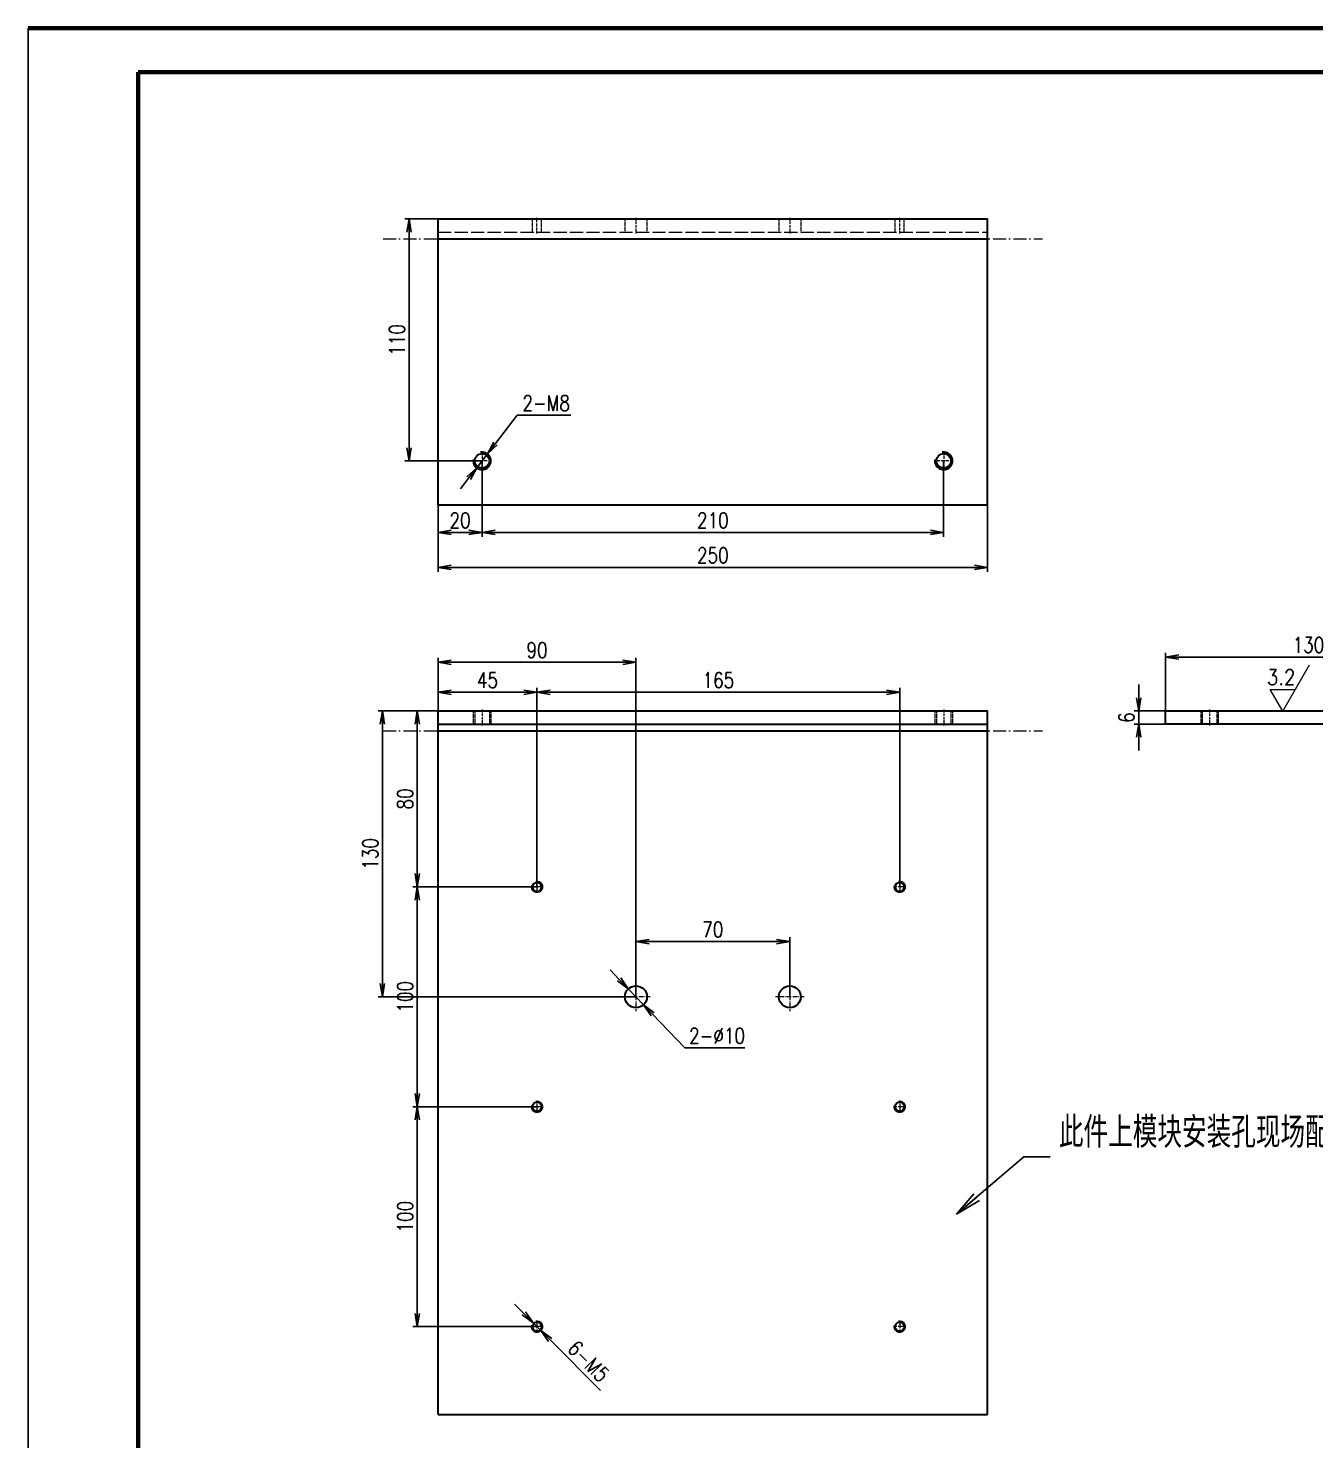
# Model space of a CAD drawing. Header units: millimetres. Extents: x 1333 to 104182, y -62926 to -5704.
# Drawn here: x 49846 to 50432, y -62370 to -61728 of the extents above; entities that cross this region are included whole.
import ezdxf
from ezdxf.enums import TextEntityAlignment as Align

# ---------------------------------------------------------------- set-up
doc = ezdxf.new("R2010")
doc.units = ezdxf.units.MM
doc.header["$LTSCALE"] = 0.5
doc.linetypes.add('DASHDOT', pattern=[18.5, 12, -3, 0.5, -3])
doc.linetypes.add('DASHED', pattern=[15, 12, -3])
for name, color, linetype in [('08', 1, 'Continuous'), ('11', 3, 'Continuous'), ('7标注层', 4, 'Continuous'), ('DIM', 7, 'Continuous')]:
    doc.layers.add(name, color=color, linetype=linetype)
doc.styles.add('KAI', font='simplex.shx', dxfattribs={"width": 0.8, "bigfont": 'extfont.shx'})
doc.styles.get("Standard").update_dxf_attribs({"font": 'simplex.shx'})
doc.dimstyles.new('KAI-2', dxfattribs={"dimscale": 2, "dimtxt": 3.5, "dimasz": 3, "dimexe": 1, "dimexo": 0, "dimgap": 1, "dimtad": 1, "dimtoh": 1, "dimdsep": 46, "dimtxsty": 'KAI', "dimblk1": 'OPEN', "dimblk2": 'OPEN', "dimsah": 1, "dimcen": 0, "dimclrd": 7, "dimclre": 7, "dimclrt": 140, "dimazin": 2, "dimtfac": 0.7, "dimtix": 1, "dimtmove": 1, "dimatfit": 3, "dimldrblk": 'OPEN', "dimfxl": 0, "dimtvp": 1, "dimtolj": 2, "dimarcsym": 0})
doc.dimstyles.new('KAI-4', dxfattribs={"dimscale": 4, "dimtxt": 3.5, "dimasz": 3, "dimexe": 1, "dimexo": 0, "dimgap": 1, "dimtad": 1, "dimdsep": 46, "dimtxsty": 'KAI', "dimblk1": 'OPEN', "dimblk2": 'OPEN', "dimsah": 1, "dimcen": 0, "dimclrd": 7, "dimclre": 7, "dimclrt": 140, "dimazin": 2, "dimtfac": 0.7, "dimtix": 1, "dimtmove": 1, "dimatfit": 3, "dimldrblk": 'OPEN', "dimfxl": 0, "dimtvp": 1, "dimtolj": 2, "dimarcsym": 0})

# ---------------------------------------------------------------- blocks, each defined once
blk = doc.blocks.new('_Open')
at = {"color": 0, "linetype": 'ByBlock', "lineweight": -2}
for p, q in [((-1, 0.167), (0, 0)), ((-1, -0.167), (0, 0)), ((0, 0), (-1, 0))]:
    blk.add_line(p, q, dxfattribs=at)
blk = doc.blocks.new('*D45')
at = {"layer": '7标注层', "color": 7, "lineweight": -2, "transparency": 16777216}
for p, q in [((50351.12, -62032.01), (50351.12, -62026.01)), ((50363.34, -62038.01), (50349.12, -62038.01)), ((50351.12, -62044.01), (50351.12, -62038.01)), ((50363.34, -62044.01), (50349.12, -62044.01)), ((50351.12, -62050.01), (50351.12, -62056.01))]:
    blk.add_line(p, q, dxfattribs=at)
at = {"layer": 'Defpoints', "color": 0, "transparency": 16777216}
for p in [(50351.12, -62038.01), (50363.34, -62038.01), (50363.34, -62044.01)]:
    blk.add_point(p, dxfattribs=at)
at = {"layer": '7标注层', "color": 7, "lineweight": -2, "transparency": 16777216, "xscale": 6, "yscale": 6, "zscale": 6}
for p, rotation in [((50351.12, -62038.01), 270), ((50351.12, -62044.01), 90)]:
    blk.add_blockref('_Open', p, dxfattribs=dict(at, rotation=rotation))
at = {"layer": '7标注层', "color": 140, "transparency": 16777216, "insert": (50345.62, -62041.01), "char_height": 7, "attachment_point": 5, "rotation": 90, "style": 'KAI'}
blk.add_mtext('\\A2;6', dxfattribs=at)
blk = doc.blocks.new('*D48')
at = {"layer": '7标注层', "color": 7, "lineweight": -2, "transparency": 16777216}
for p, q in [((50363.34, -62038.01), (50363.34, -62011.53)), ((50369.34, -62013.53), (50487.34, -62013.53)), ((50493.34, -62047.01), (50493.34, -62011.53))]:
    blk.add_line(p, q, dxfattribs=at)
at = {"layer": 'Defpoints', "color": 0, "transparency": 16777216}
for p in [(50493.34, -62013.53), (50363.34, -62038.01), (50493.34, -62047.01)]:
    blk.add_point(p, dxfattribs=at)
at = {"layer": '7标注层', "color": 7, "lineweight": -2, "transparency": 16777216, "xscale": 6, "yscale": 6, "zscale": 6, "rotation": 180}
blk.add_blockref('_Open', (50363.34, -62013.53), dxfattribs=at)
at = {"layer": '7标注层', "color": 7, "lineweight": -2, "transparency": 16777216, "xscale": 6, "yscale": 6, "zscale": 6}
blk.add_blockref('_Open', (50493.34, -62013.53), dxfattribs=at)
at = {"layer": '7标注层', "color": 140, "transparency": 16777216, "insert": (50428.34, -62008.03), "char_height": 7, "attachment_point": 5, "style": 'KAI'}
blk.add_mtext('\\A2;130', dxfattribs=at)
blk = doc.blocks.new('*D50')
at = {"layer": '7标注层', "color": 7, "lineweight": -2, "transparency": 16777216}
for p, q in [((50032.41, -61944.3), (50032.41, -61974.76)), ((50282.41, -61944.3), (50282.41, -61974.76)), ((50038.41, -61972.76), (50276.41, -61972.76))]:
    blk.add_line(p, q, dxfattribs=at)
at = {"layer": 'Defpoints', "color": 0, "transparency": 16777216}
for p in [(50032.41, -61944.3), (50282.41, -61944.3), (50282.41, -61972.76)]:
    blk.add_point(p, dxfattribs=at)
at = {"layer": '7标注层', "color": 7, "lineweight": -2, "transparency": 16777216, "xscale": 6, "yscale": 6, "zscale": 6, "rotation": 180}
blk.add_blockref('_Open', (50032.41, -61972.76), dxfattribs=at)
at = {"layer": '7标注层', "color": 7, "lineweight": -2, "transparency": 16777216, "xscale": 6, "yscale": 6, "zscale": 6}
blk.add_blockref('_Open', (50282.41, -61972.76), dxfattribs=at)
at = {"layer": '7标注层', "color": 140, "transparency": 16777216, "insert": (50157.41, -61967.26), "char_height": 7, "attachment_point": 5, "style": 'KAI'}
blk.add_mtext('\\A2;250', dxfattribs=at)
blk = doc.blocks.new('*D51')
at = {"layer": '7标注层', "color": 7, "lineweight": -2, "transparency": 16777216}
for p, q in [((50032.41, -61814.3), (50017.23, -61814.3)), ((50019.23, -61918.3), (50019.23, -61820.3)), ((50052.41, -61924.3), (50017.23, -61924.3))]:
    blk.add_line(p, q, dxfattribs=at)
at = {"layer": 'Defpoints', "color": 0, "transparency": 16777216}
for p in [(50019.23, -61814.3), (50032.41, -61814.3), (50052.41, -61924.3)]:
    blk.add_point(p, dxfattribs=at)
at = {"layer": '7标注层', "color": 7, "lineweight": -2, "transparency": 16777216, "xscale": 6, "yscale": 6, "zscale": 6}
for p, rotation in [((50019.23, -61814.3), 90), ((50019.23, -61924.3), 270)]:
    blk.add_blockref('_Open', p, dxfattribs=dict(at, rotation=rotation))
at = {"layer": '7标注层', "color": 140, "transparency": 16777216, "insert": (50013.73, -61869.3), "char_height": 7, "attachment_point": 5, "rotation": 90, "style": 'KAI'}
blk.add_mtext('\\A2;110', dxfattribs=at)
blk = doc.blocks.new('*D52')
at = {"layer": '7标注层', "color": 7, "lineweight": -2, "transparency": 16777216}
for p, q in [((50052.41, -61924.3), (50052.41, -61958.85)), ((50032.41, -61944.3), (50032.41, -61958.85)), ((50046.41, -61956.85), (50038.41, -61956.85))]:
    blk.add_line(p, q, dxfattribs=at)
at = {"layer": 'Defpoints', "color": 0, "transparency": 16777216}
for p in [(50052.41, -61924.3), (50032.41, -61944.3), (50032.41, -61956.85)]:
    blk.add_point(p, dxfattribs=at)
at = {"layer": '7标注层', "color": 7, "lineweight": -2, "transparency": 16777216, "xscale": 6, "yscale": 6, "zscale": 6, "rotation": 180}
blk.add_blockref('_Open', (50032.41, -61956.85), dxfattribs=at)
at = {"layer": '7标注层', "color": 7, "lineweight": -2, "transparency": 16777216, "xscale": 6, "yscale": 6, "zscale": 6}
blk.add_blockref('_Open', (50052.41, -61956.85), dxfattribs=at)
at = {"layer": '7标注层', "color": 140, "transparency": 16777216, "insert": (50042.41, -61951.35), "char_height": 7, "attachment_point": 5, "style": 'KAI'}
blk.add_mtext('\\A2;20', dxfattribs=at)
blk = doc.blocks.new('*D53')
at = {"layer": '7标注层', "color": 7, "lineweight": -2, "transparency": 16777216}
for p, q in [((50052.41, -61924.3), (50052.41, -61958.85)), ((50262.41, -61924.3), (50262.41, -61958.85)), ((50058.41, -61956.85), (50256.41, -61956.85))]:
    blk.add_line(p, q, dxfattribs=at)
at = {"layer": 'Defpoints', "color": 0, "transparency": 16777216}
for p in [(50052.41, -61924.3), (50262.41, -61924.3), (50262.41, -61956.85)]:
    blk.add_point(p, dxfattribs=at)
at = {"layer": '7标注层', "color": 7, "lineweight": -2, "transparency": 16777216, "xscale": 6, "yscale": 6, "zscale": 6, "rotation": 180}
blk.add_blockref('_Open', (50052.41, -61956.85), dxfattribs=at)
at = {"layer": '7标注层', "color": 7, "lineweight": -2, "transparency": 16777216, "xscale": 6, "yscale": 6, "zscale": 6}
blk.add_blockref('_Open', (50262.41, -61956.85), dxfattribs=at)
at = {"layer": '7标注层', "color": 140, "transparency": 16777216, "insert": (50157.41, -61951.35), "char_height": 7, "attachment_point": 5, "style": 'KAI'}
blk.add_mtext('\\A2;210', dxfattribs=at)
blk = doc.blocks.new('*D54')
at = {"layer": '7标注层', "color": 7, "lineweight": -2, "transparency": 16777216}
for p, q in [((50032.41, -62038.01), (50032.41, -62013.87)), ((50116.41, -62015.87), (50038.41, -62015.87)), ((50122.41, -62168.01), (50122.41, -62013.87))]:
    blk.add_line(p, q, dxfattribs=at)
at = {"layer": 'Defpoints', "color": 0, "transparency": 16777216}
for p in [(50032.41, -62015.87), (50032.41, -62038.01), (50122.41, -62168.01)]:
    blk.add_point(p, dxfattribs=at)
at = {"layer": '7标注层', "color": 7, "lineweight": -2, "transparency": 16777216, "xscale": 6, "yscale": 6, "zscale": 6, "rotation": 180}
blk.add_blockref('_Open', (50032.41, -62015.87), dxfattribs=at)
at = {"layer": '7标注层', "color": 7, "lineweight": -2, "transparency": 16777216, "xscale": 6, "yscale": 6, "zscale": 6}
blk.add_blockref('_Open', (50122.41, -62015.87), dxfattribs=at)
at = {"layer": '7标注层', "color": 140, "transparency": 16777216, "insert": (50077.41, -62010.37), "char_height": 7, "attachment_point": 5, "style": 'KAI'}
blk.add_mtext('\\A2;90', dxfattribs=at)
blk = doc.blocks.new('*D55')
at = {"layer": '7标注层', "color": 7, "lineweight": -2, "transparency": 16777216}
for p, q in [((50032.41, -62038.01), (50005.1, -62038.01)), ((50007.1, -62162.01), (50007.1, -62044.01)), ((50122.41, -62168.01), (50005.1, -62168.01))]:
    blk.add_line(p, q, dxfattribs=at)
at = {"layer": 'Defpoints', "color": 0, "transparency": 16777216}
for p in [(50007.1, -62038.01), (50032.41, -62038.01), (50122.41, -62168.01)]:
    blk.add_point(p, dxfattribs=at)
at = {"layer": '7标注层', "color": 7, "lineweight": -2, "transparency": 16777216, "xscale": 6, "yscale": 6, "zscale": 6}
for p, rotation in [((50007.1, -62038.01), 90), ((50007.1, -62168.01), 270)]:
    blk.add_blockref('_Open', p, dxfattribs=dict(at, rotation=rotation))
at = {"layer": '7标注层', "color": 140, "transparency": 16777216, "insert": (50001.6, -62103.01), "char_height": 7, "attachment_point": 5, "rotation": 90, "style": 'KAI'}
blk.add_mtext('\\A2;130', dxfattribs=at)
blk = doc.blocks.new('*D56')
at = {"layer": '7标注层', "color": 7, "lineweight": -2, "transparency": 16777216}
for p, q in [((50122.41, -62168.01), (50122.41, -62140.91)), ((50128.41, -62142.91), (50186.41, -62142.91)), ((50192.41, -62168.01), (50192.41, -62140.91))]:
    blk.add_line(p, q, dxfattribs=at)
at = {"layer": 'Defpoints', "color": 0, "transparency": 16777216}
for p in [(50192.41, -62142.91), (50122.41, -62168.01), (50192.41, -62168.01)]:
    blk.add_point(p, dxfattribs=at)
at = {"layer": '7标注层', "color": 7, "lineweight": -2, "transparency": 16777216, "xscale": 6, "yscale": 6, "zscale": 6, "rotation": 180}
blk.add_blockref('_Open', (50122.41, -62142.91), dxfattribs=at)
at = {"layer": '7标注层', "color": 7, "lineweight": -2, "transparency": 16777216, "xscale": 6, "yscale": 6, "zscale": 6}
blk.add_blockref('_Open', (50192.41, -62142.91), dxfattribs=at)
at = {"layer": '7标注层', "color": 140, "transparency": 16777216, "insert": (50157.41, -62137.41), "char_height": 7, "attachment_point": 5, "style": 'KAI'}
blk.add_mtext('\\A2;70', dxfattribs=at)
blk = doc.blocks.new('*D57')
at = {"layer": '7标注层', "color": 7, "lineweight": -2, "transparency": 16777216}
for p, q in [((50032.41, -62038.01), (50032.41, -62027.52)), ((50071.41, -62029.52), (50038.41, -62029.52)), ((50077.41, -62118.01), (50077.41, -62027.52))]:
    blk.add_line(p, q, dxfattribs=at)
at = {"layer": 'Defpoints', "color": 0, "transparency": 16777216}
for p in [(50032.41, -62029.52), (50032.41, -62038.01), (50077.41, -62118.01)]:
    blk.add_point(p, dxfattribs=at)
at = {"layer": '7标注层', "color": 7, "lineweight": -2, "transparency": 16777216, "xscale": 6, "yscale": 6, "zscale": 6, "rotation": 180}
blk.add_blockref('_Open', (50032.41, -62029.52), dxfattribs=at)
at = {"layer": '7标注层', "color": 7, "lineweight": -2, "transparency": 16777216, "xscale": 6, "yscale": 6, "zscale": 6}
blk.add_blockref('_Open', (50077.41, -62029.52), dxfattribs=at)
at = {"layer": '7标注层', "color": 140, "transparency": 16777216, "insert": (50054.91, -62024.02), "char_height": 7, "attachment_point": 5, "style": 'KAI'}
blk.add_mtext('\\A2;45', dxfattribs=at)
blk = doc.blocks.new('*D58')
at = {"layer": '7标注层', "color": 7, "lineweight": -2, "transparency": 16777216}
for p, q in [((50032.41, -62038.01), (50020.95, -62038.01)), ((50022.95, -62112.01), (50022.95, -62044.01)), ((50077.41, -62118.01), (50020.95, -62118.01))]:
    blk.add_line(p, q, dxfattribs=at)
at = {"layer": 'Defpoints', "color": 0, "transparency": 16777216}
for p in [(50022.95, -62038.01), (50032.41, -62038.01), (50077.41, -62118.01)]:
    blk.add_point(p, dxfattribs=at)
at = {"layer": '7标注层', "color": 7, "lineweight": -2, "transparency": 16777216, "xscale": 6, "yscale": 6, "zscale": 6}
for p, rotation in [((50022.95, -62038.01), 90), ((50022.95, -62118.01), 270)]:
    blk.add_blockref('_Open', p, dxfattribs=dict(at, rotation=rotation))
at = {"layer": '7标注层', "color": 140, "transparency": 16777216, "insert": (50017.45, -62078.01), "char_height": 7, "attachment_point": 5, "rotation": 90, "style": 'KAI'}
blk.add_mtext('\\A2;80', dxfattribs=at)
blk = doc.blocks.new('*D59')
at = {"layer": '7标注层', "color": 7, "lineweight": -2, "transparency": 16777216}
for p, q in [((50077.41, -62118.01), (50077.41, -62027.52)), ((50083.41, -62029.52), (50236.41, -62029.52)), ((50242.41, -62118.01), (50242.41, -62027.52))]:
    blk.add_line(p, q, dxfattribs=at)
at = {"layer": 'Defpoints', "color": 0, "transparency": 16777216}
for p in [(50242.41, -62029.52), (50077.41, -62118.01), (50242.41, -62118.01)]:
    blk.add_point(p, dxfattribs=at)
at = {"layer": '7标注层', "color": 7, "lineweight": -2, "transparency": 16777216, "xscale": 6, "yscale": 6, "zscale": 6, "rotation": 180}
blk.add_blockref('_Open', (50077.41, -62029.52), dxfattribs=at)
at = {"layer": '7标注层', "color": 7, "lineweight": -2, "transparency": 16777216, "xscale": 6, "yscale": 6, "zscale": 6}
blk.add_blockref('_Open', (50242.41, -62029.52), dxfattribs=at)
at = {"layer": '7标注层', "color": 140, "transparency": 16777216, "insert": (50159.91, -62024.02), "char_height": 7, "attachment_point": 5, "style": 'KAI'}
blk.add_mtext('\\A2;165', dxfattribs=at)
blk = doc.blocks.new('*D60')
at = {"layer": '7标注层', "color": 7, "lineweight": -2, "transparency": 16777216}
for p, q in [((50077.41, -62118.01), (50020.95, -62118.01)), ((50022.95, -62124.01), (50022.95, -62212.01)), ((50077.41, -62218.01), (50020.95, -62218.01))]:
    blk.add_line(p, q, dxfattribs=at)
at = {"layer": 'Defpoints', "color": 0, "transparency": 16777216}
for p in [(50077.41, -62118.01), (50022.95, -62218.01), (50077.41, -62218.01)]:
    blk.add_point(p, dxfattribs=at)
at = {"layer": '7标注层', "color": 7, "lineweight": -2, "transparency": 16777216, "xscale": 6, "yscale": 6, "zscale": 6}
for p, rotation in [((50022.95, -62118.01), 90), ((50022.95, -62218.01), 270)]:
    blk.add_blockref('_Open', p, dxfattribs=dict(at, rotation=rotation))
at = {"layer": '7标注层', "color": 140, "transparency": 16777216, "insert": (50017.45, -62168.01), "char_height": 7, "attachment_point": 5, "rotation": 90, "style": 'KAI'}
blk.add_mtext('\\A2;100', dxfattribs=at)
blk = doc.blocks.new('*D61')
at = {"layer": '7标注层', "color": 7, "lineweight": -2, "transparency": 16777216}
for p, q in [((50077.41, -62218.01), (50020.95, -62218.01)), ((50022.95, -62224.01), (50022.95, -62312.01)), ((50077.41, -62318.01), (50020.95, -62318.01))]:
    blk.add_line(p, q, dxfattribs=at)
at = {"layer": 'Defpoints', "color": 0, "transparency": 16777216}
for p in [(50077.41, -62218.01), (50022.95, -62318.01), (50077.41, -62318.01)]:
    blk.add_point(p, dxfattribs=at)
at = {"layer": '7标注层', "color": 7, "lineweight": -2, "transparency": 16777216, "xscale": 6, "yscale": 6, "zscale": 6}
for p, rotation in [((50022.95, -62218.01), 90), ((50022.95, -62318.01), 270)]:
    blk.add_blockref('_Open', p, dxfattribs=dict(at, rotation=rotation))
at = {"layer": '7标注层', "color": 140, "transparency": 16777216, "insert": (50017.45, -62268.01), "char_height": 7, "attachment_point": 5, "rotation": 90, "style": 'KAI'}
blk.add_mtext('\\A2;100', dxfattribs=at)
blk = doc.blocks.new('*D62')
at = {"layer": '7标注层', "color": 7, "lineweight": -2, "transparency": 16777216}
for p, q in [((50114.8, -62160.07), (50110.65, -62155.74)), ((50118.95, -62164.4), (50125.87, -62171.62)), ((50144.65, -62191.22), (50130.02, -62175.96)), ((50171.98, -62191.22), (50144.65, -62191.22))]:
    blk.add_line(p, q, dxfattribs=at)
at = {"layer": 'Defpoints', "color": 0, "transparency": 16777216}
for p in [(50118.95, -62164.4), (50125.87, -62171.62)]:
    blk.add_point(p, dxfattribs=at)
at = {"layer": '7标注层', "color": 7, "lineweight": -2, "transparency": 16777216, "xscale": 6, "yscale": 6, "zscale": 6}
for p, rotation in [((50118.95, -62164.4), 313.7836919309914), ((50125.87, -62171.62), 133.7836919309914)]:
    blk.add_blockref('_Open', p, dxfattribs=dict(at, rotation=rotation))
at = {"layer": '7标注层', "color": 140, "transparency": 16777216, "insert": (50159.32, -62185.72), "char_height": 7, "attachment_point": 5, "style": 'KAI'}
blk.add_mtext('\\A2;2-%%c10', dxfattribs=at)
blk = doc.blocks.new('*D63')
at = {"layer": '7标注层', "color": 7, "lineweight": -2, "transparency": 16777216}
for p, q in [((50071.41, -62311.99), (50067.18, -62307.74)), ((50075.65, -62316.24), (50079.18, -62319.79)), ((50106.28, -62346.99), (50083.41, -62324.04))]:
    blk.add_line(p, q, dxfattribs=at)
at = {"layer": 'Defpoints', "color": 0, "transparency": 16777216}
for p in [(50075.65, -62316.24), (50079.18, -62319.79)]:
    blk.add_point(p, dxfattribs=at)
at = {"layer": '7标注层', "color": 7, "lineweight": -2, "transparency": 16777216, "xscale": 6, "yscale": 6, "zscale": 6}
for p, rotation in [((50075.65, -62316.24), 314.8878615746428), ((50079.18, -62319.79), 134.8878615746427)]:
    blk.add_blockref('_Open', p, dxfattribs=dict(at, rotation=rotation))
at = {"layer": '7标注层', "color": 140, "transparency": 16777216, "insert": (50100.86, -62333.76), "char_height": 7, "attachment_point": 5, "rotation": 314.88786, "style": 'KAI'}
blk.add_mtext('\\A2;6-M5', dxfattribs=at)
blk = doc.blocks.new('*D64')
at = {"layer": '7标注层', "color": 7, "lineweight": -2, "transparency": 16777216}
for p, q in [((50068.4, -61903.55), (50058.52, -61916.38)), ((50092.8, -61903.55), (50068.4, -61903.55)), ((50049.97, -61927.47), (50054.85, -61921.13)), ((50046.31, -61932.22), (50042.64, -61936.97))]:
    blk.add_line(p, q, dxfattribs=at)
at = {"layer": 'Defpoints', "color": 0, "transparency": 16777216}
for p in [(50054.85, -61921.13), (50049.97, -61927.47)]:
    blk.add_point(p, dxfattribs=at)
at = {"layer": '7标注层', "color": 7, "lineweight": -2, "transparency": 16777216, "xscale": 6, "yscale": 6, "zscale": 6}
for p, rotation in [((50054.85, -61921.13), 232.3797016332657), ((50049.97, -61927.47), 52.37970163326563)]:
    blk.add_blockref('_Open', p, dxfattribs=dict(at, rotation=rotation))
at = {"layer": '7标注层', "color": 140, "transparency": 16777216, "insert": (50081.6, -61898.05), "char_height": 7, "attachment_point": 5, "style": 'KAI'}
blk.add_mtext('\\A2;2-M8', dxfattribs=at)
blk = doc.blocks.new('cct1')
at = {"color": 3, "lineweight": 13, "ltscale": 0.303109}
blk.add_line((53697.91, -20353.34), (53703.97, -20342.84), dxfattribs=at)
at = {"color": 3, "lineweight": 13, "ltscale": 0.141451}
for p, q in [((53697.91, -20353.34), (53695.08, -20348.44)), ((53695.08, -20348.44), (53700.74, -20348.44))]:
    blk.add_line(p, q, dxfattribs=at)

msp = doc.modelspace()

# ---------------------------------------------------------------- linework, layer by layer
at = {"color": 7, "lineweight": 70}
for p, q in [((49845.971, -61727.561), (51527.971, -61727.561)), ((49895.971, -62895.561), (49895.971, -61747.561)), ((49895.971, -61747.561), (51507.971, -61747.561))]:
    msp.add_line(p, q, dxfattribs=at)
at = {"lineweight": 35, "ltscale": 0.225}
for p, q in [((50032.412, -61823.302), (50032.412, -61814.302)), ((50282.412, -61823.302), (50282.412, -61814.302))]:
    msp.add_line(p, q, dxfattribs=at)
at = {"lineweight": 35}
for p, q in [((50032.412, -61814.302), (50282.412, -61814.302)), ((50032.412, -61944.302), (50032.412, -61823.302)), ((50032.412, -61823.302), (50282.412, -61823.302)), ((50282.412, -61944.302), (50282.412, -61823.302)), ((50032.412, -61944.302), (50282.412, -61944.302)), ((50032.412, -62038.014), (50282.412, -62038.014)), ((50363.341, -62038.014), (50484.341, -62038.014)), ((50032.412, -62044.014), (50282.412, -62044.014)), ((50032.412, -62358.014), (50032.412, -62047.014)), ((50032.412, -62047.014), (50282.412, -62047.014)), ((50282.412, -62358.014), (50282.412, -62047.014)), ((50484.341, -62044.014), (50363.341, -62044.014)), ((50032.412, -62358.014), (50282.412, -62358.014))]:
    msp.add_line(p, q, dxfattribs=at)
at = {"color": 2, "linetype": 'DASHED', "lineweight": 5, "ltscale": 0.15}
for p, q in [((50075.345, -61820.302), (50075.345, -61814.302)), ((50075.345, -61820.302), (50075.345, -61814.302)), ((50075.345, -61820.302), (50075.345, -61814.302)), ((50079.478, -61820.302), (50079.478, -61814.302)), ((50079.478, -61820.302), (50079.478, -61814.302)), ((50079.478, -61820.302), (50079.478, -61814.302)), ((50117.412, -61814.302), (50117.412, -61820.302)), ((50127.412, -61814.302), (50127.412, -61820.302)), ((50187.412, -61814.302), (50187.412, -61820.302)), ((50197.412, -61814.302), (50197.412, -61820.302)), ((50240.345, -61820.302), (50240.345, -61814.302)), ((50240.345, -61820.302), (50240.345, -61814.302)), ((50240.345, -61820.302), (50240.345, -61814.302)), ((50244.478, -61820.302), (50244.478, -61814.302)), ((50244.478, -61820.302), (50244.478, -61814.302)), ((50244.478, -61820.302), (50244.478, -61814.302)), ((50048.412, -62038.014), (50048.412, -62044.014)), ((50049.088, -62038.014), (50049.088, -62044.014)), ((50055.735, -62038.014), (50055.735, -62044.014)), ((50056.412, -62038.014), (50056.412, -62044.014)), ((50258.412, -62038.014), (50258.412, -62044.014)), ((50259.088, -62038.014), (50259.088, -62044.014)), ((50265.735, -62038.014), (50265.735, -62044.014)), ((50266.412, -62038.014), (50266.412, -62044.014)), ((50379.341, -62038.014), (50379.341, -62044.014)), ((50379.341, -62038.014), (50379.341, -62044.014)), ((50380.017, -62038.014), (50380.017, -62044.014)), ((50380.017, -62038.014), (50380.017, -62044.014)), ((50386.665, -62038.014), (50386.665, -62044.014)), ((50386.665, -62038.014), (50386.665, -62044.014)), ((50387.341, -62038.014), (50387.341, -62044.014)), ((50387.341, -62038.014), (50387.341, -62044.014))]:
    msp.add_line(p, q, dxfattribs=at)
at = {"color": 1, "linetype": 'DASHDOT', "lineweight": 5, "ltscale": 0.179999}
for p, q in [((50077.412, -61820.902), (50077.412, -61813.702)), ((50242.412, -61820.902), (50242.412, -61813.702))]:
    msp.add_line(p, q, dxfattribs=at)
at = {"color": 1, "linetype": 'DASHDOT', "lineweight": 5, "ltscale": 0.180017}
for p, q in [((50122.412, -61813.702), (50122.412, -61820.902)), ((50192.412, -61813.702), (50192.412, -61820.902)), ((50052.412, -62037.414), (50052.412, -62044.615)), ((50262.412, -62037.414), (50262.412, -62044.615)), ((50383.341, -62037.414), (50383.341, -62044.615))]:
    msp.add_line(p, q, dxfattribs=at)
at = {"color": 1, "linetype": 'DASHDOT', "lineweight": 5}
for p, q in [((50007.412, -61823.302), (50307.412, -61823.302)), ((50007.412, -62047.014), (50307.412, -62047.014))]:
    msp.add_line(p, q, dxfattribs=at)
at = {"color": 2, "linetype": 'DASHED', "lineweight": 5}
for p, q in [((50032.412, -61820.302), (50282.412, -61820.302)), ((50032.412, -61823.302), (50282.412, -61823.302)), ((50032.412, -62047.014), (50282.412, -62047.014))]:
    msp.add_line(p, q, dxfattribs=at)
at = {"color": 1, "linetype": 'DASHDOT', "lineweight": 5, "ltscale": 0.216028}
for p, q in [((50052.412, -61919.981), (50052.412, -61928.622)), ((50262.412, -61919.981), (50262.412, -61928.622))]:
    msp.add_line(p, q, dxfattribs=at)
at = {"color": 1, "linetype": 'DASHDOT', "lineweight": 5, "ltscale": 0.216016}
msp.add_line((50056.732, -61924.302), (50048.091, -61924.302), dxfattribs=at)
at = {"color": 1, "linetype": 'DASHDOT', "lineweight": 5, "ltscale": 0.21604}
msp.add_line((50266.732, -61924.302), (50258.091, -61924.302), dxfattribs=at)
at = {"lineweight": 35, "ltscale": 0.15}
for p, q in [((50032.412, -62044.014), (50032.412, -62038.014)), ((50282.412, -62044.014), (50282.412, -62038.014)), ((50363.341, -62044.014), (50363.341, -62038.014))]:
    msp.add_line(p, q, dxfattribs=at)
at = {"lineweight": 35, "ltscale": 0.075}
for p, q in [((50032.412, -62047.014), (50032.412, -62044.014)), ((50282.412, -62047.014), (50282.412, -62044.014))]:
    msp.add_line(p, q, dxfattribs=at)
at = {"color": 1, "linetype": 'DASHDOT', "lineweight": 5, "ltscale": 0.134351}
for p, q in [((50080.099, -62118.014), (50074.725, -62118.014)), ((50245.099, -62118.014), (50239.725, -62118.014)), ((50080.099, -62218.014), (50074.725, -62218.014)), ((50245.099, -62218.014), (50239.725, -62218.014)), ((50080.099, -62318.014), (50074.725, -62318.014)), ((50245.099, -62318.014), (50239.725, -62318.014))]:
    msp.add_line(p, q, dxfattribs=at)
at = {"color": 1, "linetype": 'DASHDOT', "lineweight": 5, "ltscale": 0.134357}
for p, q in [((50077.412, -62115.327), (50077.412, -62120.701)), ((50242.412, -62115.327), (50242.412, -62120.701)), ((50077.412, -62215.327), (50077.412, -62220.701)), ((50242.412, -62215.327), (50242.412, -62220.701))]:
    msp.add_line(p, q, dxfattribs=at)
at = {"color": 1, "linetype": 'DASHDOT', "lineweight": 5, "ltscale": 0.325}
for p, q in [((50122.412, -62161.514), (50122.412, -62174.514)), ((50192.412, -62161.514), (50192.412, -62174.514)), ((50128.912, -62168.014), (50115.912, -62168.014)), ((50198.912, -62168.014), (50185.912, -62168.014))]:
    msp.add_line(p, q, dxfattribs=at)
at = {"color": 1, "linetype": 'DASHDOT', "lineweight": 5, "ltscale": 0.134354}
for p, q in [((50077.412, -62315.327), (50077.412, -62320.701)), ((50242.412, -62315.327), (50242.412, -62320.701))]:
    msp.add_line(p, q, dxfattribs=at)
at = {"color": 3}
msp.add_lwpolyline([(49845.971, -61727.561), (51527.971, -61727.561), (51527.971, -62915.561), (49845.971, -62915.561)], close=True, dxfattribs=at)
at = {"lineweight": 35}
for centre, radius in [((50052.412, -61924.302), 3.323), ((50262.412, -61924.302), 3.323), ((50077.412, -62118.014), 2.067), ((50242.412, -62118.014), 2.067), ((50122.412, -62168.014), 5), ((50192.412, -62168.014), 5), ((50077.412, -62218.014), 2.067), ((50242.412, -62218.014), 2.067), ((50077.412, -62318.014), 2.067), ((50242.412, -62318.014), 2.067)]:
    msp.add_circle(centre, radius, dxfattribs=at)
at = {"color": 1, "lineweight": 35}
for centre in [(50052.412, -61924.302), (50262.412, -61924.302)]:
    msp.add_arc(centre, 4, 169.999993, 100.000014, dxfattribs=at)
at = {"layer": '11'}
msp.add_lwpolyline([(49845.971, -61727.561), (51527.971, -61727.561), (51527.971, -62915.561), (49845.971, -62915.561)], close=True, dxfattribs=at)
at = {"layer": '7标注层', "color": 1}
for centre in [(50077.412, -62118.014), (50242.412, -62118.014), (50077.412, -62218.014), (50242.412, -62218.014), (50077.412, -62318.014), (50242.412, -62318.014)]:
    msp.add_arc(centre, 2.5, 165.904326, 102.946003, dxfattribs=at)

# ---------------------------------------------------------------- block references
at = {"layer": '08', "color": 3, "xscale": 2, "yscale": 2, "zscale": 2}
msp.add_blockref('cct1', (-56979.18, -21331.389), dxfattribs=at)

# ---------------------------------------------------------------- texts
at = {"color": 3, "lineweight": 13, "width": 0.880907}
msp.add_text('3.2', height=7, dxfattribs=at).set_placement((50409.477, -62026.176), (50422.397, -62026.176), align=Align.FIT)
at = {"layer": 'DIM', "color": 3, "insert": (50314.843, -62236.766), "char_height": 14, "attachment_point": 7, "style": 'KAI'}
msp.add_mtext('{\\Fisocp,hztxt|c134;此件上模块安装孔现场配钻}', dxfattribs=at)

# ---------------------------------------------------------------- dimensions: what is measured, and where the dimension line sits
at = {"layer": '7标注层', "color": 3}
for base, p1, p2, picture, middle in [((50019.229, -61814.302), (50052.412, -61924.302), (50032.412, -61814.302), '*D51', (50013.729, -61869.302)), ((50351.124, -62038.014), (50363.341, -62044.014), (50363.341, -62038.014), '*D45', (50345.624, -62041.014)), ((50007.095, -62038.014), (50122.412, -62168.014), (50032.412, -62038.014), '*D55', (50001.595, -62103.014)), ((50022.954, -62038.014), (50077.412, -62118.014), (50032.412, -62038.014), '*D58', (50017.454, -62078.014)), ((50022.954, -62218.014), (50077.412, -62118.014), (50077.412, -62218.014), '*D60', (50017.454, -62168.014)), ((50022.954, -62318.014), (50077.412, -62218.014), (50077.412, -62318.014), '*D61', (50017.454, -62268.014))]:
    dim = msp.add_linear_dim(base=base, p1=p1, p2=p2, angle=90, dimstyle='KAI-2', dxfattribs=at)
    dim.commit()
    dim.dimension.update_dxf_attribs({"geometry": picture, "text_midpoint": middle})
for p1, p2, override, picture, middle in [((50049.97, -61927.47), (50054.853, -61921.133), {"dimpost": '2-M<>'}, '*D64', (50068.405, -61903.549)), ((50118.952, -62164.404), (50125.871, -62171.624), {"dimpost": '2-%%c<>'}, '*D62', (50144.651, -62191.218))]:
    dim = msp.add_diameter_dim_2p(p1=p1, p2=p2, dimstyle='KAI-2', override=override, dxfattribs=at)
    dim.commit()
    dim.dimension.update_dxf_attribs({"geometry": picture, "text_midpoint": middle, "dimtype": 163})
for base, p1, p2, picture, middle in [((50032.412, -61956.854), (50052.412, -61924.302), (50032.412, -61944.302), '*D52', (50042.412, -61951.354)), ((50262.412, -61956.854), (50052.412, -61924.302), (50262.412, -61924.302), '*D53', (50157.412, -61951.354)), ((50282.412, -61972.764), (50032.412, -61944.302), (50282.412, -61944.302), '*D50', (50157.412, -61967.264)), ((50493.341, -62013.532), (50363.341, -62038.014), (50493.341, -62047.014), '*D48', (50428.341, -62008.032)), ((50032.412, -62015.872), (50122.412, -62168.014), (50032.412, -62038.014), '*D54', (50077.412, -62010.372)), ((50032.412, -62029.517), (50077.412, -62118.014), (50032.412, -62038.014), '*D57', (50054.912, -62024.017)), ((50242.412, -62029.517), (50077.412, -62118.014), (50242.412, -62118.014), '*D59', (50159.912, -62024.017)), ((50192.412, -62142.907), (50122.412, -62168.014), (50192.412, -62168.014), '*D56', (50157.412, -62137.407))]:
    dim = msp.add_linear_dim(base=base, p1=p1, p2=p2, dimstyle='KAI-2', dxfattribs=at)
    dim.commit()
    dim.dimension.update_dxf_attribs({"geometry": picture, "text_midpoint": middle})
dim = msp.add_diameter_dim_2p(p1=(50075.647, -62316.243), p2=(50079.176, -62319.785), dimstyle='KAI-2', override={"dimpost": '6-M<>'}, dxfattribs=at)
dim.commit()
dim.dimension.update_dxf_attribs({"geometry": '*D63', "text_midpoint": (50100.857, -62333.758)})

# ---------------------------------------------------------------- leaders
at = {"layer": 'DIM'}
msp.add_leader([(50268.318, -62266.927), (50298.843, -62240.766), (50310.843, -62240.766)], dimstyle='KAI-4', dxfattribs=at)

doc.saveas('drawing.dxf')
